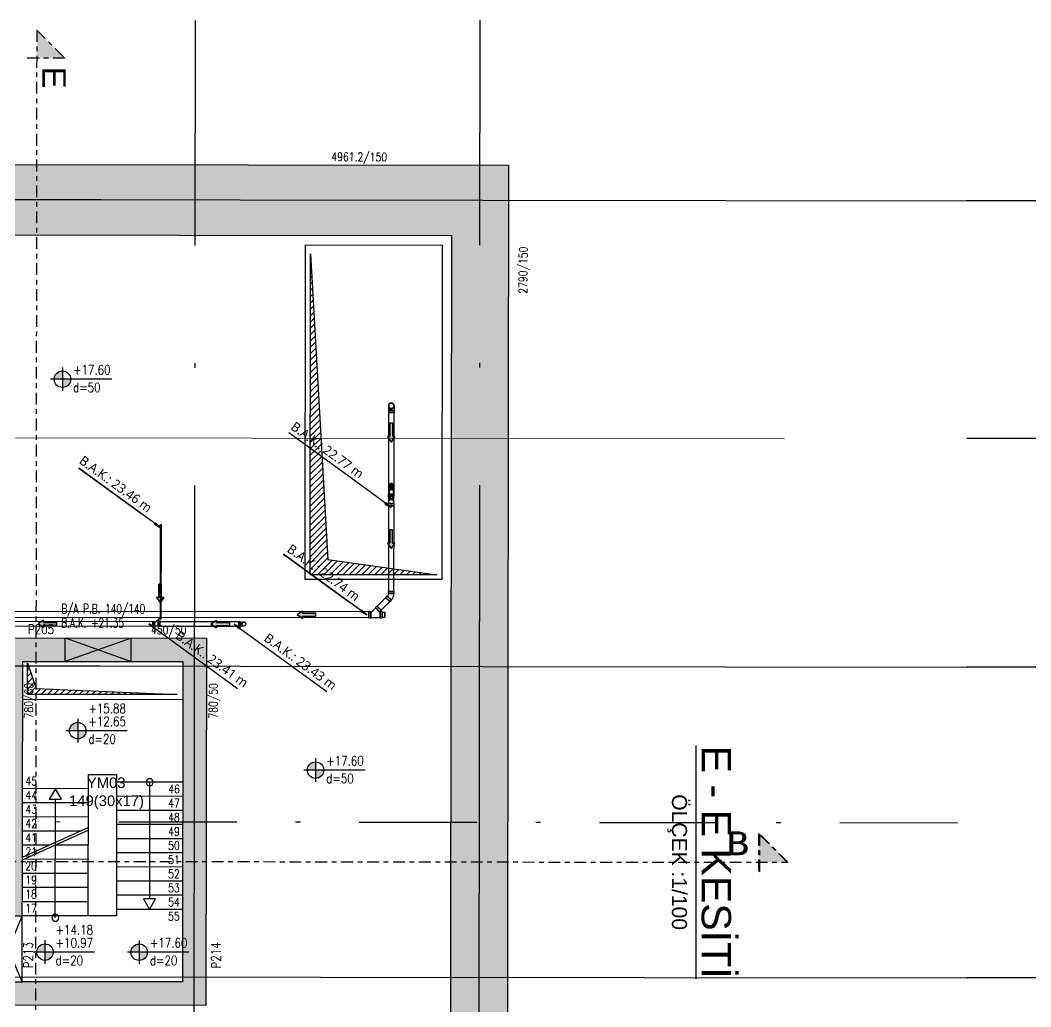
# Model space of a CAD drawing. Header units: millimetres. Extents: x 400382 to 401500, y 4543975 to 4544133.
# Drawn here: x 400862.8 to 400884.25, y 4544075.48 to 4544096.43 of the extents above; entities that cross this region are included whole.
import ezdxf
from ezdxf.enums import TextEntityAlignment as Align

# ---------------------------------------------------------------- set-up
doc = ezdxf.new("R2010")
doc.units = ezdxf.units.MM
for name, pattern in [('AKS', [3, 2.5, -0.25, 0, -0.25]), ('CENTER', [2, 1.25, -0.25, 0.25, -0.25]), ('CIZGI', [0.4, 0.25, -0.15]), ('CONTINU', [0]), ('DASHDOT2', [0.5, 0.25, -0.125, 0, -0.125]), ('HIDDEN', [0.375, 0.25, -0.125])]:
    doc.linetypes.add(name, pattern=pattern)
doc.layers.add('A-DETL', color=90, linetype='Continuous', lineweight=15)
for name, color, linetype in [('aks prota', 2, 'AKS'), ('boşluk prota', 2, 'Continuous'), ('boşluk taraması prota', 252, 'Continuous'), ('kesit tarama prota', 252, 'Continuous'), ('kiriş prota', 6, 'Continuous'), ('kolon tarama prota', 252, 'Continuous'), ('lperde prota', 4, 'Continuous'), ('merdiven prota', 2, 'Continuous'), ('metraj prota', 2, 'Continuous'), ('perde prota', 1, 'Continuous'), ('PRT-AL-TUNEL_EKSENI', 14, 'DASHDOT2'), ('PRT-MI-ad_dim', 8, 'Continuous'), ('prt-s-taxis', 7, 'Continuous'), ('skesit prota', 7, 'Continuous'), ('st-s_level (kot)', 6, 'Continuous'), ('st-s_levelmark (kot işareti)', 4, 'Continuous'), ('st_s_not çizgisi', 4, 'CIZGI'), ('t35 prota', 3, 'Continuous'), ('TARAMA', 8, 'Continuous'), ('tkesit prota', 7, 'Continuous'), ('tnot prota', 4, 'Continuous'), ('tperde prota', 6, 'Continuous'), ('tplan prota', 7, 'Continuous')]:
    doc.layers.add(name, color=color, linetype=linetype)
doc.styles.add('Arial', font='Arial.ttf')
doc.styles.add('OLCU', font='romanstw.shx')
doc.styles.add('PRT-MI-a_Arial', font='Arial.ttf', dxfattribs={"height": 30})
doc.styles.add('Segoe UI Light_1', font='', dxfattribs={"height": 200})
doc.styles.add('tkolon', font='romanstw.shx')
doc.styles.add('TNOT', font='romanstw.shx', dxfattribs={"width": 0.8, "height": 250})
doc.styles.get('Segoe UI Light_1').set_extended_font_data('Segoe UI Light')

# ---------------------------------------------------------------- blocks, each defined once
blk = doc.blocks.new('Flow Direction - Flow Direction _25mm_-1035271-_17_70 m  ARA KAT')
at = {"layer": 'TARAMA'}
blk.add_hatch(color=256, dxfattribs=at).paths.add_polyline_path([(0, 0), (-117, -78), (-117, -30), (-400, -30), (-400, 30), (-117, 30), (-117, 78)], flags=0)
for p, q in [((-117, 30), (-400, 30)), ((-400, 30), (-400, -30)), ((-117, 30), (-400, 30)), ((-400, 30), (-400, -30)), ((0, 0), (-117, 78)), ((-117, 78), (-117, 30)), ((-117, 78), (0, 0)), ((-117, 30), (-117, 78)), ((-117, -78), (0, 0)), ((-117, -78), (0, 0)), ((-400, -30), (-117, -30)), ((-117, -30), (-400, -30)), ((-117, -30), (-117, -78)), ((-117, -30), (-117, -78))]:
    blk.add_line(p, q, dxfattribs=at)
blk = doc.blocks.new('17.60 mekanik')
at = {"layer": 'kolon tarama prota'}
for points in [[(146118.3, 62999.4), (146107.3, 63009.8), (146105, 63006.7)], [(145629.1, 62955.7), (145618.1, 62966.1), (145615.8, 62962.9)], [(146066.5, 62771.4), (146055.6, 62781.8), (146053.2, 62778.6)], [(145604, 62751.3), (145615, 62740.9), (145617.3, 62744.1)], [(145785.2, 62751.3), (145796.2, 62740.9), (145798.5, 62744.1)]]:
    blk.add_hatch(color=256, dxfattribs=at).paths.add_polyline_path(points, flags=0)
for p, q in [((146116.9, 63208.6), (146116.9, 63208.6)), ((146119.7, 63221.1), (146119.7, 63221.1)), ((146111.9, 63205), (146111.9, 63200.6)), ((146112.4, 63200.6), (146112.4, 63027.3)), ((146124.2, 63027.3), (146124.2, 63200.6)), ((146124.7, 63200.6), (146124.7, 63205)), ((146071.2, 63033.6), (145900.8, 63157.5)), ((145455.2, 63082), (145589.5, 62984.4)), ((145629.1, 62955.7), (145455.2, 63082)), ((146118.3, 62999.4), (146071.2, 63033.6)), ((146113.7, 63042.7), (146113.7, 63040.2)), ((146113.8, 63040.2), (146113.8, 63021.7)), ((146122.8, 63021.7), (146122.8, 63040.2)), ((146122.9, 63040.2), (146122.9, 63042.7)), ((146111.9, 63027.3), (146111.9, 63022.9)), ((146112.6, 63022.9), (146112.6, 63007.4)), ((146113.7, 63021.7), (146113.7, 63019.2)), ((146114.2, 63019.2), (146114.2, 63013.3)), ((146122.4, 63013.3), (146122.4, 63019.2)), ((146122.9, 63019.2), (146122.9, 63021.7)), ((146124, 63007.4), (146124, 63022.9)), ((146124.7, 63022.9), (146124.7, 63027.3)), ((146107.3, 63009.8), (146105, 63006.7)), ((146105, 63006.7), (146118.3, 62999.4)), ((146118.3, 62999.4), (146107.3, 63009.8)), ((146111.9, 63007.4), (146111.9, 63002.9)), ((146112.4, 63002.9), (146112.4, 62820.9)), ((146121.3, 63007.4), (146115.3, 63007.4)), ((146124.2, 62820.9), (146124.2, 63002.9)), ((146124.7, 63002.9), (146124.7, 63007.4)), ((145618.1, 62966.1), (145615.8, 62962.9)), ((145615.8, 62962.9), (145629.1, 62955.7)), ((145629.1, 62955.7), (145618.1, 62966.1)), ((145627.8, 62958.5), (145627.8, 62766)), ((145630.4, 62766), (145630.4, 62958.5)), ((145889.6, 62899.9), (146030.9, 62797.2)), ((146066.5, 62771.4), (145889.6, 62899.9)), ((146107, 62807.9), (146088.6, 62789.5)), ((146097, 62781.2), (146115.4, 62799.6)), ((146071, 62777.3), (144960.7, 62777.3)), ((146055.6, 62781.8), (146053.2, 62778.6)), ((146053.2, 62778.6), (146066.5, 62771.4)), ((146066.5, 62771.4), (146055.6, 62781.8)), ((146075.4, 62777.7), (146071, 62777.7)), ((146075.4, 62776), (146074.8, 62775.4)), ((146076.4, 62777.1), (146075.4, 62777.1)), ((146085.6, 62786.2), (146076.4, 62777.1)), ((146088.3, 62789.8), (146085.1, 62786.7)), ((146092.6, 62777.1), (146093.7, 62778.2)), ((146095.2, 62777.1), (146092.6, 62777.1)), ((146094.1, 62777.7), (146097.3, 62780.8)), ((146099.6, 62777.7), (146095.2, 62777.7)), ((144960.7, 62765.5), (146071, 62765.5)), ((145612.3, 62755.8), (145299.9, 62755.8)), ((145615.8, 62755.9), (145612.3, 62755.9)), ((145618.3, 62755.4), (145615.8, 62755.4)), ((145622.1, 62759.2), (145618.3, 62755.4)), ((145622.5, 62760.2), (145621.8, 62759.5)), ((145622.5, 62755.4), (145624.2, 62757.1)), ((145624, 62755.4), (145622.5, 62755.4)), ((145626.8, 62763.7), (145622.9, 62759.8)), ((145623.8, 62758.9), (145622.9, 62759.8)), ((145622.9, 62759.8), (145623.8, 62758.9)), ((145624.8, 62757.9), (145623.8, 62758.9)), ((145623.8, 62758.9), (145624.8, 62757.9)), ((145627.5, 62755.9), (145624, 62755.9)), ((145624.4, 62756.8), (145625.2, 62757.5)), ((145624.8, 62757.9), (145628.7, 62761.8)), ((145628.8, 62761.7), (145626.7, 62763.9)), ((145626.7, 62763.9), (145628.8, 62761.7)), ((145627.8, 62762.8), (145626.8, 62763.7)), ((145626.8, 62763.7), (145627.8, 62762.8)), ((145795.2, 62755.8), (145627.5, 62755.8)), ((145628.7, 62761.8), (145627.8, 62762.8)), ((145627.8, 62762.8), (145628.7, 62761.8)), ((145798.7, 62755.9), (145795.2, 62755.9)), ((146071, 62765), (146075.4, 62765)), ((146075.4, 62774.7), (146075.4, 62774.8)), ((146075.4, 62765.6), (146095.2, 62765.6)), ((146095.2, 62765), (146099.6, 62765)), ((145299.9, 62746.8), (145612.3, 62746.8)), ((145604, 62751.3), (145615, 62740.9)), ((145617.3, 62744.1), (145604, 62751.3)), ((145604, 62751.3), (145640, 62725.1)), ((145612.3, 62746.7), (145615.8, 62746.7)), ((145615, 62740.9), (145617.3, 62744.1)), ((145615.8, 62752.9), (145615.2, 62752.4)), ((145615.8, 62751.9), (145615.8, 62751.8)), ((145615.8, 62747.2), (145624, 62747.2)), ((145624, 62746.7), (145627.5, 62746.7)), ((145627.5, 62746.8), (145795.2, 62746.8)), ((145785.2, 62751.3), (145796.2, 62740.9)), ((145798.5, 62744.1), (145785.2, 62751.3)), ((145785.2, 62751.3), (145822.1, 62724.5)), ((145795.2, 62746.7), (145798.7, 62746.7)), ((145796.2, 62740.9), (145798.5, 62744.1)), ((145640, 62725.1), (145792.5, 62614.4)), ((145822.1, 62724.5), (145982.3, 62608.1))]:
    blk.add_line(p, q, dxfattribs=at)
at = {"layer": 'kolon tarama prota', "extrusion": (2.51354e-07, -1.66297e-07, 1)}
for p, q in [((146111.9, 62820.9, 0), (146111.9, 62816.4, 0)), ((146124.7, 62816.4, 0), (146124.7, 62820.9, 0)), ((146109.9, 62811.4, 0), (146106.7, 62808.3, 0)), ((146115.7, 62799.3, 0), (146118.9, 62802.4, 0))]:
    blk.add_line(p, q, dxfattribs=at)
at = {"layer": 'kolon tarama prota', "extrusion": (-2.77643e-15, 8.50554e-08, 1)}
for p, q in [((146104.8, 62776.6, 0), (146099.6, 62776.6, 0)), ((146104.8, 62776.6, 0), (146099.6, 62776.6, 0)), ((146099.6, 62766.1, 0), (146104.8, 62766.1, 0)), ((146099.6, 62766.1, 0), (146104.8, 62766.1, 0))]:
    blk.add_line(p, q, dxfattribs=at)
at = {"layer": 'kolon tarama prota', "flags": 128}
for points in [[(146112.6, 63214.8), (146113, 63217.1), (146114.4, 63219), (146116.4, 63220.2), (146118.3, 63220.6)], [(146112.6, 63205), (146112.6, 63208), (146112.6, 63210.7), (146112.6, 63212.9), (146112.6, 63214.3), (146112.6, 63214.8), (146112.6, 63214.8)], [(146118.3, 63209.1), (146116, 63209.6), (146114.1, 63210.9), (146112.9, 63212.9), (146112.6, 63214.8)], [(146118.3, 63220.6), (146120.6, 63220.1), (146122.5, 63218.8), (146123.7, 63216.8), (146124, 63214.8)], [(146124, 63214.8), (146123.5, 63212.6), (146122.2, 63210.7), (146120.2, 63209.5), (146118.3, 63209.1)], [(146124, 63214.8), (146124, 63214.4), (146124, 63213), (146124, 63210.9), (146124, 63208.1), (146124, 63205.1), (146124, 63205)], [(146114.2, 63045.6), (146114.7, 63047.5), (146116, 63048.9), (146117.8, 63049.6), (146118.3, 63049.7)], [(146114.2, 63042.7), (146114.2, 63044.5), (146114.2, 63045.5), (146114.2, 63045.6)], [(146118.3, 63041.5), (146116.4, 63041.9), (146114.9, 63043.2), (146114.2, 63045.1), (146114.2, 63045.6)], [(146118.3, 63049.7), (146120.2, 63049.2), (146121.7, 63047.9), (146122.4, 63046.1), (146122.4, 63045.6)], [(146122.4, 63045.6), (146121.9, 63043.7), (146120.6, 63042.2), (146118.8, 63041.5), (146118.3, 63041.5)], [(146122.4, 63045.6), (146122.4, 63045.1), (146122.4, 63043.7), (146122.4, 63042.7)], [(145627.6, 62960.4), (145628, 62961.5), (145629.1, 62961.9)], [(145627.6, 62958.5), (145627.6, 62959.7), (145627.6, 62960.4), (145627.6, 62960.4)], [(145629.1, 62958.9), (145628, 62959.3), (145627.6, 62960.4)], [(145629.1, 62961.9), (145630.2, 62961.5), (145630.6, 62960.4)], [(145630.6, 62960.4), (145630.2, 62959.3), (145629.1, 62958.9)], [(145630.6, 62960.4), (145630.6, 62959.9), (145630.6, 62958.8), (145630.6, 62958.5)], [(145627.6, 62766), (145627.1, 62764.4), (145626.7, 62763.9)], [(145628.8, 62761.7), (145630.2, 62763.7), (145630.6, 62766)], [(145798.7, 62755.4), (145801.2, 62755.4), (145803.4, 62755.4), (145804.9, 62755.4), (145805.6, 62755.4), (145805.6, 62755.4)], [(145801.5, 62751.3), (145802, 62753.2), (145803.3, 62754.7), (145805.1, 62755.4), (145805.6, 62755.4)], [(145805.6, 62755.4), (145807.5, 62754.9), (145809, 62753.6), (145809.7, 62751.8), (145809.7, 62751.3)], [(145805.6, 62747.2), (145805.2, 62747.2), (145803.8, 62747.2), (145801.8, 62747.2), (145799.3, 62747.2), (145798.7, 62747.2)], [(145805.6, 62747.2), (145803.7, 62747.7), (145802.3, 62749), (145801.6, 62750.8), (145801.5, 62751.3)], [(145809.7, 62751.3), (145809.3, 62749.4), (145808, 62747.9), (145806.1, 62747.2), (145805.6, 62747.2)]]:
    blk.add_lwpolyline(points, dxfattribs=at)
at = {"layer": 'kolon tarama prota', "extrusion": (2.51354e-07, -1.66297e-07, 1), "elevation": 0, "flags": 128}
for points in [[(146112, 62813.5), (146110.5, 62811.2), (146110.3, 62811)], [(146112.6, 62816.4), (146112.1, 62813.8), (146112, 62813.5)], [(146118.4, 62802.9), (146121.1, 62806.2), (146122.5, 62809.1)], [(146122.5, 62809.1), (146123.7, 62813.2), (146124, 62816.4)]]:
    blk.add_lwpolyline(points, dxfattribs=at)
at = {"layer": 'kolon tarama prota'}
for centre, radius, start, end in [((146118.3, 63214.8), 6.38, 90, 270), ((146118.3, 63214.8), 6.38, 90, 270), ((146118.3, 63214.8), 5.9, 144, 324), ((146118.3, 63214.8), 5.71, 90, 270), ((146118.3, 63214.8), 5.9, 324, 144), ((146118.3, 63214.8), 6.38, 270, 90), ((146118.3, 63214.8), 6.38, 270, 90), ((146118.3, 63214.8), 5.71, 270, 90), ((146118.3, 63045.6), 4.58, 90, 270), ((146118.3, 63045.6), 4.58, 90, 270), ((146118.3, 63045.6), 4.58, 0, 180), ((146118.3, 63045.6), 4.58, 0, 180), ((146118.3, 63045.6), 4.58, 180, 0), ((146118.3, 63045.6), 4.58, 180, 0), ((146118.3, 63045.6), 4.5, 144, 324), ((146118.3, 63045.6), 4.1, 90, 270), ((146118.3, 63045.6), 4.1, 90, 270), ((146118.3, 63045.6), 4.5, 324, 144), ((146117, 63043.8), 2.25, 54, 234), ((146118.3, 63045.6), 3.43, 90, 270), ((146118.3, 63045.6), 3.43, 90, 270), ((146118.3, 63045.6), 3.3, 144, 324), ((146118.3, 63045.6), 3.02, 90, 270), ((146118.3, 63045.6), 3.3, 324, 144), ((146118.3, 63045.6), 4.58, 270, 90), ((146118.3, 63045.6), 4.58, 270, 90), ((146118.3, 63045.6), 4.1, 270, 90), ((146118.3, 63045.6), 4.1, 270, 90), ((146119.6, 63047.4), 2.25, 234, 54), ((146118.3, 63045.6), 3.43, 270, 90), ((146118.3, 63045.6), 3.43, 270, 90), ((146118.3, 63045.6), 3.02, 270, 90), ((145629.1, 62960.4), 1.52, 90, 270), ((145629.1, 62960.4), 1.33, 144, 324), ((145629.1, 62960.4), 1.33, 324, 144), ((145629.1, 62960.4), 1.52, 270, 90), ((145805.6, 62751.3), 4.58, 0, 180), ((145805.6, 62751.3), 4.58, 0, 180), ((145805.6, 62751.3), 4.1, 0, 180), ((145805.6, 62751.3), 4.58, 180, 0), ((145805.6, 62751.3), 4.58, 180, 0), ((145805.6, 62751.3), 4.1, 180, 0)]:
    blk.add_arc(centre, radius, start, end, dxfattribs=at)
for centre, major_axis, ratio, start_param, end_param in [((146118.3, 63200.6), (6.38, 0), 0.01, 1.570814, 4.712406), ((146118.3, 63205), (6.38, 0), 0.01, 1.570814, 4.712406), ((146118.3, 63205), (5.72, 0), 0.01, 1.570814, 4.712406), ((146118.3, 63200.6), (5.9, 0), 0.01, 3.141593, 4.712389), ((146118.3, 63200.6), (5.9, 0), 0.01, 1.570796, 3.141593), ((146118.3, 63205), (5.72, 0), 0.01, 4.712406, 7.853999), ((146118.3, 63205), (6.38, 0), 0.01, 4.712406, 7.853999), ((146118.3, 63200.6), (5.9, 0), 0.01, 4.712389, 6.283185), ((146118.3, 63200.6), (5.9, 0), 0.01, 0, 1.570796), ((146118.3, 63200.6), (6.38, 0), 0.01, 4.712406, 7.853999), ((146118.3, 63042.7), (4.58, 0), 0.699344, 1.570796, 4.712389), ((146118.3, 63040.2), (4.58, 0), 0.699344, 1.570796, 4.712389), ((146118.3, 63040.2), (4.5, 0), 0.699401, 1.570796, 3.141593), ((146118.3, 63040.2), (4.5, 0), 0.699401, 3.141593, 4.712389), ((146118.3, 63042.7), (4.1, 0), 0.699344, 1.570796, 4.712389), ((146118.3, 63042.7), (4.58, 0), 0.699344, 4.712389, 7.853982), ((146118.3, 63042.7), (4.1, 0), 0.699344, 4.712389, 7.853982), ((146118.3, 63040.2), (4.5, 0), 0.699401, 0, 1.570796), ((146118.3, 63040.2), (4.58, 0), 0.699344, 4.712389, 7.853982), ((146118.3, 63040.2), (4.5, 0), 0.699401, 4.712389, 6.283185), ((146118.3, 63027.3), (6.38, 0), 0.01, 1.570796, 4.712389), ((146118.3, 63022.9), (6.38, 0), 0.01, 1.570796, 4.712389), ((146118.3, 63027.3), (5.9, 0), 0.01, 1.570796, 3.141593), ((146118.3, 63027.3), (5.9, 0), 0.01, 3.141593, 4.712389), ((146118.3, 63022.9), (5.72, 0), 0.01, 1.570796, 4.712389), ((146118.3, 63019.2), (4.58, 0), 0.714142, 1.570796, 4.712389), ((146118.3, 63021.7), (4.58, 0), 0.714142, 1.570796, 4.712389), ((146118.3, 63021.7), (4.5, 0), 0.699401, 1.570796, 3.141593), ((146118.3, 63021.7), (4.5, 0), 0.699401, 3.141593, 4.712389), ((146118.3, 63019.2), (4.1, 0), 0.714142, 1.570796, 4.712389), ((146118.3, 63027.3), (6.38, 0), 0.01, 4.712389, 7.853982), ((146118.3, 63027.3), (5.9, 0), 0.01, 0, 1.570796), ((146118.3, 63027.3), (5.9, 0), 0.01, 4.712389, 6.283185), ((146118.3, 63021.7), (4.58, 0), 0.714142, 4.712389, 7.853982), ((146118.3, 63021.7), (4.5, 0), 0.699401, 0, 1.570796), ((146118.3, 63022.9), (6.38, 0), 0.01, 4.712389, 7.853982), ((146118.3, 63022.9), (5.71, 0), 0.01, 4.712389, 7.853982), ((146118.3, 63019.2), (4.58, 0), 0.714142, 4.712389, 7.853982), ((146118.3, 63019.2), (4.1, 0), 0.714142, 4.712389, 7.853982), ((146118.3, 63021.7), (4.5, 0), 0.699401, 4.712389, 6.283185), ((146118.3, 63007.4), (6.38, 0), 0.01, 1.570796, 4.712389), ((146118.3, 63002.9), (6.38, 0), 0.01, 1.570796, 4.712389), ((146118.3, 63002.9), (5.9, 0), 0.01, 1.570796, 3.141593), ((146118.3, 63002.9), (5.9, 0), 0.01, 3.141593, 4.712389), ((146118.3, 63007.4), (5.71, 0), 0.01, 1.570796, 4.712389), ((146118.3, 63009.4), (4.1, 0), 0.714142, 3.897739, 4.712389), ((146118.3, 63007.4), (6.38, 0), 0.01, 4.712389, 7.853982), ((146118.3, 63007.4), (5.71, 0), 0.01, 4.712389, 7.853982), ((146118.3, 63009.4), (4.1, 0), 0.714142, 4.712389, 5.527039), ((146118.3, 63002.9), (5.9, 0), 0.01, 0, 1.570796), ((146118.3, 63002.9), (6.38, 0), 0.01, 4.712389, 7.853982), ((146118.3, 63002.9), (5.9, 0), 0.01, 4.712389, 6.283185), ((145629.1, 62958.5), (1.52, 0), 0.01, 1.570796, 4.712389), ((145629.1, 62958.5), (1.33, 0), 0.01, 3.141593, 4.712389), ((145629.1, 62958.5), (1.33, 0), 0.01, 1.570796, 3.141593), ((145629.1, 62958.5), (1.33, 0), 0.01, 4.712389, 6.283185), ((145629.1, 62958.5), (1.33, 0), 0.01, 0, 1.570796), ((145629.1, 62958.5), (1.52, 0), 0.01, 4.712389, 7.853982), ((146118.3, 62820.9), (5.9, 0), 0.01, 1.570796, 3.141593), ((146118.3, 62820.9), (5.9, 0), 0.01, 3.141593, 4.712389), ((146118.3, 62820.9), (5.9, 0), 0.01, 0, 1.570796), ((146118.3, 62820.9), (5.9, 0), 0.01, 4.712389, 6.283185), ((146111.2, 62803.8), (-4.17, 4.17), 0.01, 4.712389, 6.283185), ((146111.2, 62803.8), (-4.17, 4.17), 0.01, 0, 1.570796), ((146111.2, 62803.8), (-4.17, 4.17), 0.01, 1.570796, 3.141593), ((146111.2, 62803.8), (-4.17, 4.17), 0.01, 3.141593, 4.712389), ((146071, 62771.4), (0, 6.38), 0.01, 0.004143, 3.145735), ((146071, 62771.4), (0, 5.9), 0.01, 0, 1.570796), ((146071, 62771.4), (0, 6.38), 0.01, 3.145735, 6.287328), ((146071, 62771.4), (0, 5.9), 0.01, 4.712389, 6.283185), ((146075.4, 62771.4), (0, 6.38), 0.01, 0.004143, 3.145735), ((146075.4, 62771.4), (0, 5.71), 0.01, 0.004143, 3.145735), ((146075.4, 62771.4), (0, 6.38), 0.01, 3.145735, 6.287328), ((146075.4, 62771.4), (0, 5.72), 0.01, 3.145735, 6.287328), ((146089.6, 62782.2), (-4.51, 4.51), 0.01, 3.137451, 6.279044), ((146089.6, 62782.2), (-4.51, 4.51), 0.01, 6.279044, 9.420636), ((146089.6, 62782.2), (-4.04, 4.04), 0.01, 6.279044, 9.420636), ((146089.6, 62782.2), (-4.04, 4.04), 0.01, 3.137451, 6.279044), ((146092.8, 62785.3), (-4.51, 4.51), 0.01, 6.279044, 9.420636), ((146092.8, 62785.3), (-4.51, 4.51), 0.01, 3.137451, 6.279044), ((146092.8, 62785.3), (-4.17, 4.17), 0.01, 4.712389, 6.283185), ((146092.8, 62785.3), (-4.17, 4.17), 0.01, 0, 1.570796), ((146092.8, 62785.3), (-4.17, 4.17), 0.01, 1.570796, 3.141593), ((146092.8, 62785.3), (-4.17, 4.17), 0.01, 3.141593, 4.712389), ((146095.2, 62771.4), (0, 6.38), 0.01, 0.004143, 3.145735), ((146095.2, 62771.4), (0, 5.71), 0.01, 0.004143, 3.145735), ((146095.2, 62771.4), (0, 6.38), 0.01, 3.145735, 6.287328), ((146095.2, 62771.4), (0, 5.72), 0.01, 3.145735, 6.287328), ((146099.6, 62771.4), (0, 6.38), 0.01, 0.004143, 3.145735), ((146099.6, 62771.4), (0, 6.38), 0.01, 3.145735, 6.287328), ((145612.3, 62751.3), (0, 4.58), 0.01, 6.259048, 9.400641), ((145612.3, 62751.3), (0, 4.5), 0.01, 0, 1.570796), ((145612.3, 62751.3), (0, 4.58), 0.01, 3.117456, 6.259048), ((145612.3, 62751.3), (0, 4.5), 0.01, 4.712389, 6.283185), ((145615.8, 62751.3), (0, 4.58), 0.01, 6.259048, 9.400641), ((145615.8, 62751.3), (0, 4.1), 0.01, 6.259048, 9.400641), ((145615.8, 62751.3), (0, 4.58), 0.01, 3.117456, 6.259048), ((145615.8, 62751.3), (0, 4.1), 0.01, 3.117456, 6.259048), ((145623.1, 62758.2), (-1.33, 1.33), 0.009994, 0.024139, 3.165732), ((145623.1, 62758.2), (-1.33, 1.33), 0.009994, 3.165732, 6.307325), ((145623.1, 62758.2), (-1.06, 1.06), 0.009994, 3.165732, 6.307325), ((145623.1, 62758.2), (-1.06, 1.06), 0.009994, 0.024139, 3.165732), ((145623.8, 62758.9), (-1.33, 1.33), 0.009994, 3.165732, 6.307325), ((145623.8, 62758.9), (-1.33, 1.33), 0.009994, 0.024139, 3.165732), ((145624, 62751.3), (0, 4.58), 0.01, 6.259048, 9.400641), ((145624, 62751.3), (0, 4.1), 0.01, 6.259048, 9.400641), ((145624, 62751.3), (0, 4.58), 0.01, 3.117456, 6.259048), ((145624, 62751.3), (0, 4.1), 0.01, 3.117456, 6.259048), ((145627.5, 62751.3), (0, 4.58), 0.01, 6.259048, 9.400641), ((145627.5, 62751.3), (0, 4.5), 0.01, 0, 1.570796), ((145627.5, 62751.3), (0, 4.58), 0.01, 3.117456, 6.259048), ((145627.5, 62751.3), (0, 4.5), 0.01, 4.712389, 6.283185), ((145629.1, 62766), (1.52, 0), 0.01, 0.010004, 3.151597), ((145629.1, 62766), (1.52, 0), 0.01, 3.151597, 6.293189), ((145629.1, 62766), (1.33, 0), 0.01, 1.570796, 3.141593), ((145629.1, 62766), (1.33, 0), 0.01, 3.141593, 4.712389), ((145629.1, 62766), (1.33, 0), 0.01, 0, 1.570796), ((145629.1, 62766), (1.33, 0), 0.01, 4.712389, 6.283185), ((145795.2, 62751.3), (0, -4.58), 0.01, 1.570796, 4.712389), ((145795.2, 62751.3), (0, 4.5), 0.01, 0, 1.570796), ((145795.2, 62751.3), (0, 4.5), 0.01, 4.712389, 6.283185), ((145798.7, 62751.3), (0, -4.58), 0.01, 1.570796, 4.712389), ((145798.7, 62751.3), (0, -4.1), 0.01, 1.570796, 4.712389), ((146071, 62771.4), (0, 5.9), 0.01, 1.570796, 3.141593), ((146071, 62771.4), (0, 5.9), 0.01, 3.141593, 4.712389), ((146078.8, 62771.4), (-4.04, 4.04), 0.01, 5.706848, 6.279044), ((146078.8, 62771.4), (-4.04, 4.04), 0.01, 6.279044, 6.85124), ((145612.3, 62751.3), (0, 4.5), 0.01, 1.570796, 3.141593), ((145612.3, 62751.3), (0, 4.5), 0.01, 3.141593, 4.712389), ((145616.3, 62751.3), (-1.06, 1.06), 0.009994, 0.024139, 1.094793), ((145616.3, 62751.3), (-1.06, 1.06), 0.009994, 5.236671, 6.307325), ((145627.5, 62751.3), (0, 4.5), 0.01, 1.570796, 3.141593), ((145627.5, 62751.3), (0, 4.5), 0.01, 3.141593, 4.712389), ((145795.2, 62751.3), (0, 4.5), 0.01, 1.570796, 3.141593), ((145795.2, 62751.3), (0, -4.58), 0.01, 4.712389, 7.853982), ((145795.2, 62751.3), (0, 4.5), 0.01, 3.141593, 4.712389), ((145798.7, 62751.3), (0, 4.1), 0.01, 1.570796, 4.712389), ((145798.7, 62751.3), (0, 4.58), 0.01, 1.570796, 4.712389)]:
    blk.add_ellipse(centre, major_axis=major_axis, ratio=ratio, start_param=start_param, end_param=end_param, dxfattribs=at)
at = {"layer": 'kolon tarama prota', "extrusion": (2.51354e-07, -1.66297e-07, 1)}
for centre, major_axis, start_param, end_param in [((146118.3, 62820.9, 0), (6.38, 0, 0), 6.279043, 9.420635), ((146118.3, 62820.9, 0), (6.38, 0, 0), 3.13745, 6.279043), ((146111.2, 62803.8, 0), (4.51, -4.51, 0), 3.145734, 6.287327), ((146111.2, 62803.8, 0), (4.51, -4.51, 0), 0.004141, 3.145734), ((146114.4, 62806.9, 0), (4.51, -4.51, 0), 3.145734, 6.287327), ((146114.4, 62806.9, 0), (4.51, -4.51, 0), 0.004141, 3.145734), ((146114.4, 62806.9, 0), (4.04, -4.04, 0), 3.145734, 6.287327), ((146114.4, 62806.9, 0), (4.04, -4.04, 0), 0.004141, 3.145734), ((146118.3, 62816.4, 0), (6.38, 0, 0), 6.279043, 9.420635), ((146118.3, 62816.4, 0), (6.38, 0, 0), 3.13745, 6.279043), ((146118.3, 62816.4, 0), (5.72, 0, 0), 6.279043, 9.420635), ((146118.3, 62816.4, 0), (5.71, 0, 0), 3.13745, 6.279043)]:
    blk.add_ellipse(centre, major_axis=major_axis, ratio=0.01, start_param=start_param, end_param=end_param, dxfattribs=at)
at = {"layer": 'kolon tarama prota', "extrusion": (-2.77643e-15, 8.50554e-08, 1)}
for centre, start_param, end_param in [((146099.6, 62771.4, 0), 3.145735, 6.287328), ((146099.6, 62771.4, 0), 3.145735, 6.287328), ((146099.6, 62771.4, 0), 0.004143, 3.145735), ((146099.6, 62771.4, 0), 0.004143, 3.145735), ((146104.8, 62771.4, 0), 0.004143, 3.145735), ((146104.8, 62771.4, 0), 3.145735, 6.287328), ((146104.8, 62771.4, 0), 0.004143, 3.145735), ((146104.8, 62771.4, 0), 3.145735, 6.287328)]:
    blk.add_ellipse(centre, major_axis=(0, -5.24, 0), ratio=0.01, start_param=start_param, end_param=end_param, dxfattribs=at)
at = {"layer": 'kolon tarama prota', "xscale": 0.1, "yscale": 0.1, "zscale": 0.1}
for p, rotation in [((146118.3, 63138.1), 269.9999999999998), ((146118.3, 62911.8), 270.0000000000002), ((145627.8, 62796), 269.9999999999998), ((145918.7, 62771.4), 179.9999999999996), ((145369, 62751.3), 179.9999999999998), ((145735.7, 62751.3), 179.9999999999998)]:
    blk.add_blockref('Flow Direction - Flow Direction _25mm_-1035271-_17_70 m  ARA KAT', p, dxfattribs=dict(at, rotation=rotation))
at = {"layer": 'kolon tarama prota', "char_height": 20, "attachment_point": 1, "rotation": 324, "line_spacing_factor": 1.142579, "style": 'Segoe UI Light_1'}
for s, insert, width in [('B.A.K.: 22.77 m', (145914.8, 63182.6), 212.151), ('B.A.K.: 23.46 m', (145465.6, 63109.9), 213.66), ('B.A.K.: 22.74 m', (145907.1, 62922.5), 213.157), ('B.A.K.: 23.41 m', (145670.3, 62738.4), 208.13), ('B.A.K.: 23.43 m', (145858.3, 62733.5), 213.66)]:
    blk.add_mtext(s, dxfattribs=dict(at, insert=insert, width=width))
blk = doc.blocks.new('*U15')
at = {"layer": 'metraj prota', "color": 4}
blk.add_lwpolyline([(-274, 0), (-251.5, 13), (-251.5, -13)], close=True, dxfattribs=at)
blk.add_lwpolyline([(0, 0), (-251.5, 0)], dxfattribs=at)
blk.add_circle((0, 0), 7.5, dxfattribs=at)
blk = doc.blocks.new('*U16')
at = {"layer": 'metraj prota', "color": 4}
blk.add_lwpolyline([(-270, 0), (-247.5, 13), (-247.5, -13)], close=True, dxfattribs=at)
blk.add_lwpolyline([(0, 0), (-247.5, 0)], dxfattribs=at)
blk.add_circle((0, 0), 7.5, dxfattribs=at)
blk = doc.blocks.new('PLAN_KOT')
at = {"layer": 'st-s_levelmark (kot işareti)'}
h = blk.add_hatch(color=256, dxfattribs=at)
h.paths.add_polyline_path([(0, 17.5, 0.414214), (-17.5, 0), (0, 0)])
h.paths.add_polyline_path([(17.5, 0), (0, 0), (0, -17.5, 0.414214)])
for p, q in [((0, 25), (0, -25)), ((105, 0), (-25, 0))]:
    blk.add_line(p, q, dxfattribs=at)
blk.add_circle((0, 0), 17.5, dxfattribs=at)
at = {"layer": 'st-s_level (kot)', "color": 6, "style": 'OLCU', "width": 0.8}
for tag, p in [('KOT', (22.7, 9.8)), ('DÖŞEME_KALINLIĞI', (22.7, -27.6))]:
    blk.add_attdef(tag, p, '', height=20, dxfattribs=at)
blk = doc.blocks.new('Stair_Anotation')
at = {"color": 0, "style": 'PRT-MI-a_Arial'}
blk.add_attdef('M.ADI', text='', height=0.2, dxfattribs=at).set_placement((0, 0), align=Align.BOTTOM_CENTER)
blk.add_attdef('BAS.SAYI-(EN-RIHT)', text='', height=0.2, dxfattribs=at).set_placement((0, -0.08), align=Align.TOP_CENTER)

msp = doc.modelspace()

# ---------------------------------------------------------------- hatches: boundary and pattern name
at = {"layer": 'boşluk taraması prota', "ltscale": 2}
h = msp.add_hatch(dxfattribs=at)
h.set_pattern_fill('ANSI31', color=256, scale=0.03, angle=-0.0715, style=0)
h.set_pattern_definition([(44.928458, (400166.21273, 4543674.24339), (-0.06726777, 0.067435967), [])])
h.paths.add_polyline_path([(400868.959, 4544091.467), (400869.332, 4544084.975), (400871.642, 4544084.651), (400868.95, 4544084.654)])
h = msp.add_hatch(dxfattribs=at)
h.set_pattern_fill('ANSI31', color=256, scale=0.03, angle=-0.0715, style=0)
h.set_pattern_definition([(44.928458, (400160.21235, 4543671.70088), (-0.06726777, 0.067435967), [])])
h.paths.add_polyline_path([(400862.951, 4544082.777), (400863.139, 4544082.238), (400866.132, 4544082.108), (400862.95, 4544082.112)])
at = {"layer": 'kesit tarama prota'}
h = msp.add_hatch(color=256, dxfattribs=at)
h.dxf.hatch_style = 1
h.paths.add_polyline_path([(400863.747, 4544095.617), (400863.148, 4544096.217), (400863.147, 4544095.617)])
h = msp.add_hatch(color=256, dxfattribs=at)
h.dxf.hatch_style = 1
h.paths.add_polyline_path([(400878.472, 4544079.157), (400879.072, 4544078.557), (400878.472, 4544078.557)])
h = msp.add_hatch(color=256, dxfattribs=at)
h.dxf.hatch_style = 1
h.paths.add_polyline_path([(400878.494, 4544079.149), (400879.094, 4544078.548), (400878.494, 4544078.549)])
at = {"layer": 'kolon tarama prota'}
h = msp.add_hatch(color=256, dxfattribs=at)
h.dxf.hatch_style = 1
h.paths.add_polyline_path([(400873.161, 4544093.349), (400823.465, 4544093.411), (400825.527, 4544091.908), (400871.959, 4544091.85), (400871.928, 4544066.95), (400860.08, 4544066.965), (400860.078, 4544065.165), (400861.078, 4544065.164), (400861.078, 4544065.464), (400873.126, 4544065.449)])
h = msp.add_hatch(color=256, dxfattribs=at)
h.dxf.hatch_style = 1
h.paths.add_polyline_path([(400866.751, 4544083.307), (400862.251, 4544083.313), (400862.244, 4544077.413), (400862.844, 4544077.412), (400862.851, 4544082.812), (400866.251, 4544082.808), (400866.242, 4544076.008), (400862.242, 4544076.013), (400862.241, 4544075.513), (400866.741, 4544075.507)])

# ---------------------------------------------------------------- linework, layer by layer
at = {"layer": 'A-DETL', "color": 1, "lineweight": 5}
msp.add_lwpolyline([(400720.575, 4544087.739), (400879.024, 4544087.542)], dxfattribs=at)
at = {"layer": 'aks prota', "ltscale": 10}
for p, q in [((400866.474, 4544061.546), (400866.518, 4544096.419)), ((400872.521, 4544061.553), (400872.565, 4544096.426)), ((400882.93, 4544092.587), (400717.011, 4544092.794)), ((400864.508, 4544092.61), (400741.096, 4544092.764)), ((400882.891, 4544092.6), (400916.122, 4544092.6)), ((400882.918, 4544082.687), (400716.999, 4544082.894)), ((400864.496, 4544082.71), (400741.083, 4544082.864)), ((400882.891, 4544082.7), (400916.122, 4544082.7)), ((400882.91, 4544076.087), (400716.991, 4544076.294)), ((400882.891, 4544076.1), (400916.122, 4544076.1))]:
    msp.add_line(p, q, dxfattribs=at)
at = {"layer": 'boşluk prota', "ltscale": 0.05}
for points in [[(400868.959, 4544091.467), (400869.332, 4544084.975), (400871.642, 4544084.651), (400868.95, 4544084.654)], [(400862.951, 4544082.777), (400863.139, 4544082.238), (400866.132, 4544082.108), (400862.95, 4544082.112)]]:
    msp.add_lwpolyline(points, close=True, dxfattribs=at)
at = {"layer": 'kiriş prota'}
for points in [[(400868.856, 4544091.654), (400871.756, 4544091.651), (400871.748, 4544084.551), (400868.848, 4544084.554), (400868.856, 4544091.654)], [(400862.85, 4544082.012), (400866.25, 4544082.008)]]:
    msp.add_lwpolyline(points, dxfattribs=at)
msp.add_lwpolyline([(400864.245, 4544080.41), (400864.845, 4544080.409), (400864.841, 4544077.409), (400864.241, 4544077.41)], close=True, dxfattribs=at)
at = {"layer": 'merdiven prota', "linetype": 'HIDDEN', "ltscale": 10}
for points in [[(400863.751, 4544083.311), (400865.151, 4544082.809), (400865.151, 4544083.309), (400863.751, 4544082.811), (400863.751, 4544083.311)], [(400866.247, 4544080.248), (400864.845, 4544080.249)], [(400864.245, 4544080.11), (400862.847, 4544080.112)], [(400864.244, 4544079.81), (400862.847, 4544079.812)], [(400866.247, 4544079.948), (400864.844, 4544079.949)], [(400866.247, 4544079.648), (400864.844, 4544079.649)], [(400864.244, 4544079.51), (400862.846, 4544079.512)], [(400862.845, 4544078.658), (400864.243, 4544079.285)], [(400862.845, 4544078.603), (400864.243, 4544079.23)], [(400864.077, 4544079.21), (400862.846, 4544079.212)], [(400866.246, 4544079.348), (400864.844, 4544079.349)], [(400866.246, 4544079.048), (400864.843, 4544079.049)], [(400863.41, 4544078.911), (400862.846, 4544078.912)], [(400864.243, 4544078.91), (400863.532, 4544078.911)], [(400866.246, 4544078.748), (400864.843, 4544078.749)], [(400864.243, 4544078.61), (400862.864, 4544078.612)], [(400864.242, 4544078.31), (400862.845, 4544078.312)], [(400866.245, 4544078.448), (400864.842, 4544078.449)], [(400866.245, 4544078.448), (400864.842, 4544078.449)], [(400866.245, 4544078.148), (400864.842, 4544078.149)], [(400866.245, 4544078.148), (400864.842, 4544078.149)], [(400864.242, 4544078.01), (400862.845, 4544078.012)], [(400864.242, 4544077.71), (400862.844, 4544077.712)], [(400866.244, 4544077.848), (400864.842, 4544077.849)], [(400866.244, 4544077.848), (400864.842, 4544077.849)], [(400866.244, 4544077.548), (400864.841, 4544077.549)], [(400862.242, 4544077.413), (400862.842, 4544077.412), (400862.242, 4544076.013), (400862.842, 4544076.012), (400862.242, 4544077.413)], [(400864.241, 4544077.41), (400862.844, 4544077.412)]]:
    msp.add_lwpolyline(points, dxfattribs=at)
at = {"layer": 'perde prota'}
msp.add_lwpolyline([(400860.08, 4544066.965), (400871.928, 4544066.95), (400871.959, 4544091.85), (400825.527, 4544091.908), (400823.465, 4544093.411), (400873.161, 4544093.349), (400873.126, 4544065.449), (400861.078, 4544065.464), (400861.078, 4544065.164), (400860.078, 4544065.165)], dxfattribs=at)
for points in [[(400862.251, 4544083.313), (400866.751, 4544083.307), (400866.741, 4544075.507), (400862.241, 4544075.513)], [(400862.851, 4544082.812), (400866.251, 4544082.808), (400866.242, 4544076.008), (400862.842, 4544076.012)]]:
    msp.add_lwpolyline(points, close=True, dxfattribs=at)
at = {"layer": 'PRT-AL-TUNEL_EKSENI', "ltscale": 10}
for p, q in [((400882.891, 4544087.55), (400913.649, 4544087.55)), ((400716.995, 4544079.594), (400882.914, 4544079.387))]:
    msp.add_line(p, q, dxfattribs=at)
at = {"layer": 'skesit prota', "linetype": 'CENTER', "ltscale": 0.2}
for p, q in [((400863.148, 4544096.217), (400863.747, 4544095.617)), ((400863.747, 4544095.617), (400862.847, 4544095.618)), ((400878.472, 4544079.157), (400878.472, 4544078.257)), ((400879.072, 4544078.557), (400878.472, 4544079.157)), ((400878.494, 4544079.149), (400878.493, 4544078.249)), ((400879.094, 4544078.548), (400878.494, 4544079.149))]:
    msp.add_line(p, q, dxfattribs=at)
for points in [[(400863.148, 4544096.217), (400863.1, 4544057.763)], [(400712.313, 4544078.757), (400879.094, 4544078.548)]]:
    msp.add_lwpolyline(points, dxfattribs=at)

# ---------------------------------------------------------------- block references
at = {"layer": 'merdiven prota', "xscale": 0.01, "yscale": 0.01, "zscale": 0.01, "rotation": 359.9284577011093}
msp.add_blockref('17.60 mekanik', (399408.706, 4543457.914), dxfattribs=at)
at = {"layer": 'PRT-MI-ad_dim', "xscale": -0.01, "yscale": 0.01, "zscale": 0.01}
for name, p, rotation in [('*U16', (400865.546, 4544080.248), 269.9284568678364), ('*U15', (400863.542, 4544077.371), 89.92845686783637)]:
    msp.add_blockref(name, p, dxfattribs=dict(at, rotation=rotation))
at = {"layer": 'prt-s-taxis'}
ref = msp.add_blockref('Stair_Anotation', (400864.632, 4544080.058), dxfattribs=dict(at, xscale=-1.125, yscale=1.125, zscale=1.125, rotation=359.9284576664663))
ref.add_attrib('M.ADI', 'YM03', dxfattribs={"layer": '0', "color": 0, "height": 0.225, "rotation": 359.9285, "style": 'PRT-MI-a_Arial'}).set_placement((400864.623, 4544080.058), align=Align.BOTTOM_CENTER)
ref.add_attrib('BAS.SAYI-(EN-RIHT)', '149(30x17)', dxfattribs={"layer": '0', "color": 0, "height": 0.225, "rotation": 359.9285, "style": 'PRT-MI-a_Arial'}).set_placement((400864.63, 4544079.968), align=Align.TOP_CENTER)
at = {"layer": 'st-s_level (kot)', "linetype": 'CONTINU', "ltscale": 0.1, "xscale": 0.01, "yscale": 0.01, "zscale": 0.01, "rotation": 359.9284577011093}
for p, values in [((400863.694, 4544088.805), {'KOT': '+17.60', 'DÖŞEME_KALINLIĞI': 'd=50'}), ((400864.019, 4544081.342), {'KOT': '+12.65', 'DÖŞEME_KALINLIĞI': 'd=20'}), ((400869.068, 4544080.506), {'KOT': '+17.60', 'DÖŞEME_KALINLIĞI': 'd=50'}), ((400863.323, 4544076.642), {'KOT': '+10.97', 'DÖŞEME_KALINLIĞI': 'd=20'}), ((400865.324, 4544076.64), {'KOT': '+17.60', 'DÖŞEME_KALINLIĞI': 'd=20'})]:
    msp.add_blockref('PLAN_KOT', p, dxfattribs=at).add_auto_attribs(values)

# ---------------------------------------------------------------- texts
at = {"layer": 'lperde prota', "style": 'tkolon', "width": 0.8}
for s, rotation, p in [('4961.2/150', 359.568, (400869.403, 4544093.529)), ('2790/150', 89.568, (400873.47, 4544090.619)), ('450/50', 359.568, (400865.575, 4544083.484)), ('780/60', 89.568, (400862.975, 4544081.604)), ('780/50', 89.568, (400866.893, 4544081.599))]:
    msp.add_text(s, height=0.18, rotation=rotation, dxfattribs=at).set_placement(p, align=Align.MIDDLE_LEFT)
at = {"layer": 'st-s_level (kot)', "color": 6, "style": 'OLCU', "width": 0.8}
for tag, p in [('+15.88', (400864.247, 4544081.713)), ('+14.18', (400863.55, 4544077.013))]:
    msp.add_attdef(tag, p, '', height=0.2, rotation=359.9285, dxfattribs=at)
at = {"layer": 'st_s_not çizgisi', "ltscale": 0.05, "style": 'tkolon', "width": 0.8}
for s, p in [('45', (400862.908, 4544080.272)), ('44', (400862.908, 4544079.972)), ('46', (400865.94, 4544080.103)), ('47', (400865.939, 4544079.803)), ('43', (400862.908, 4544079.672)), ('48', (400865.939, 4544079.503)), ('42', (400862.907, 4544079.372)), ('41', (400862.907, 4544079.072)), ('49', (400865.939, 4544079.203)), ('50', (400865.938, 4544078.903)), ('21', (400862.907, 4544078.772)), ('20', (400862.906, 4544078.472)), ('51', (400865.938, 4544078.603)), ('52', (400865.937, 4544078.303)), ('19', (400862.906, 4544078.172)), ('53', (400865.937, 4544078.003)), ('18', (400862.905, 4544077.872)), ('17', (400862.905, 4544077.572)), ('54', (400865.937, 4544077.703)), ('55', (400865.936, 4544077.403))]:
    msp.add_text(s, height=0.18, rotation=359.9285, dxfattribs=at).set_placement(p, align=Align.MIDDLE_LEFT)
at = {"layer": 't35 prota', "style": 'Arial'}
msp.add_text('ÖLÇEK :1/100', height=0.32, rotation=270, dxfattribs=at).set_placement((400876.779, 4544078.552), align=Align.MIDDLE)
at = {"layer": 'tkesit prota', "style": 'Arial'}
for s, rotation, p in [('E', 269.9285, (400863.266, 4544095.441)), ('B', 359.9285, (400877.814, 4544078.7))]:
    msp.add_text(s, height=0.5, rotation=rotation, dxfattribs=at).set_placement(p)
msp.add_text('B', height=0.5, dxfattribs=at).set_placement((400877.792, 4544078.707))
at = {"layer": 'tnot prota', "style": 'TNOT', "width": 0.7}
for s, p in [('B/A P.B. 140/140', (400863.669, 4544083.933)), ('B.A.K. +21.35', (400863.668, 4544083.633))]:
    msp.add_text(s, height=0.2, rotation=359.9285, dxfattribs=at).set_placement(p, align=Align.MIDDLE_LEFT)
at = {"layer": 'tperde prota', "style": 'tkolon', "width": 0.8}
for s, rotation, p in [('P205', 0.3977, (400862.961, 4544083.494)), ('P213', 90.3977, (400862.968, 4544076.299)), ('P214', 90.3977, (400866.956, 4544076.294))]:
    msp.add_text(s, height=0.2, rotation=rotation, dxfattribs=at).set_placement(p, align=Align.MIDDLE_LEFT)
at = {"layer": 'tplan prota', "style": 'Arial'}
msp.add_text('%%UE - E KESİTİ', height=0.625, rotation=270, dxfattribs=at).set_placement((400877.654, 4544078.552), align=Align.MIDDLE)

doc.saveas('drawing.dxf')
